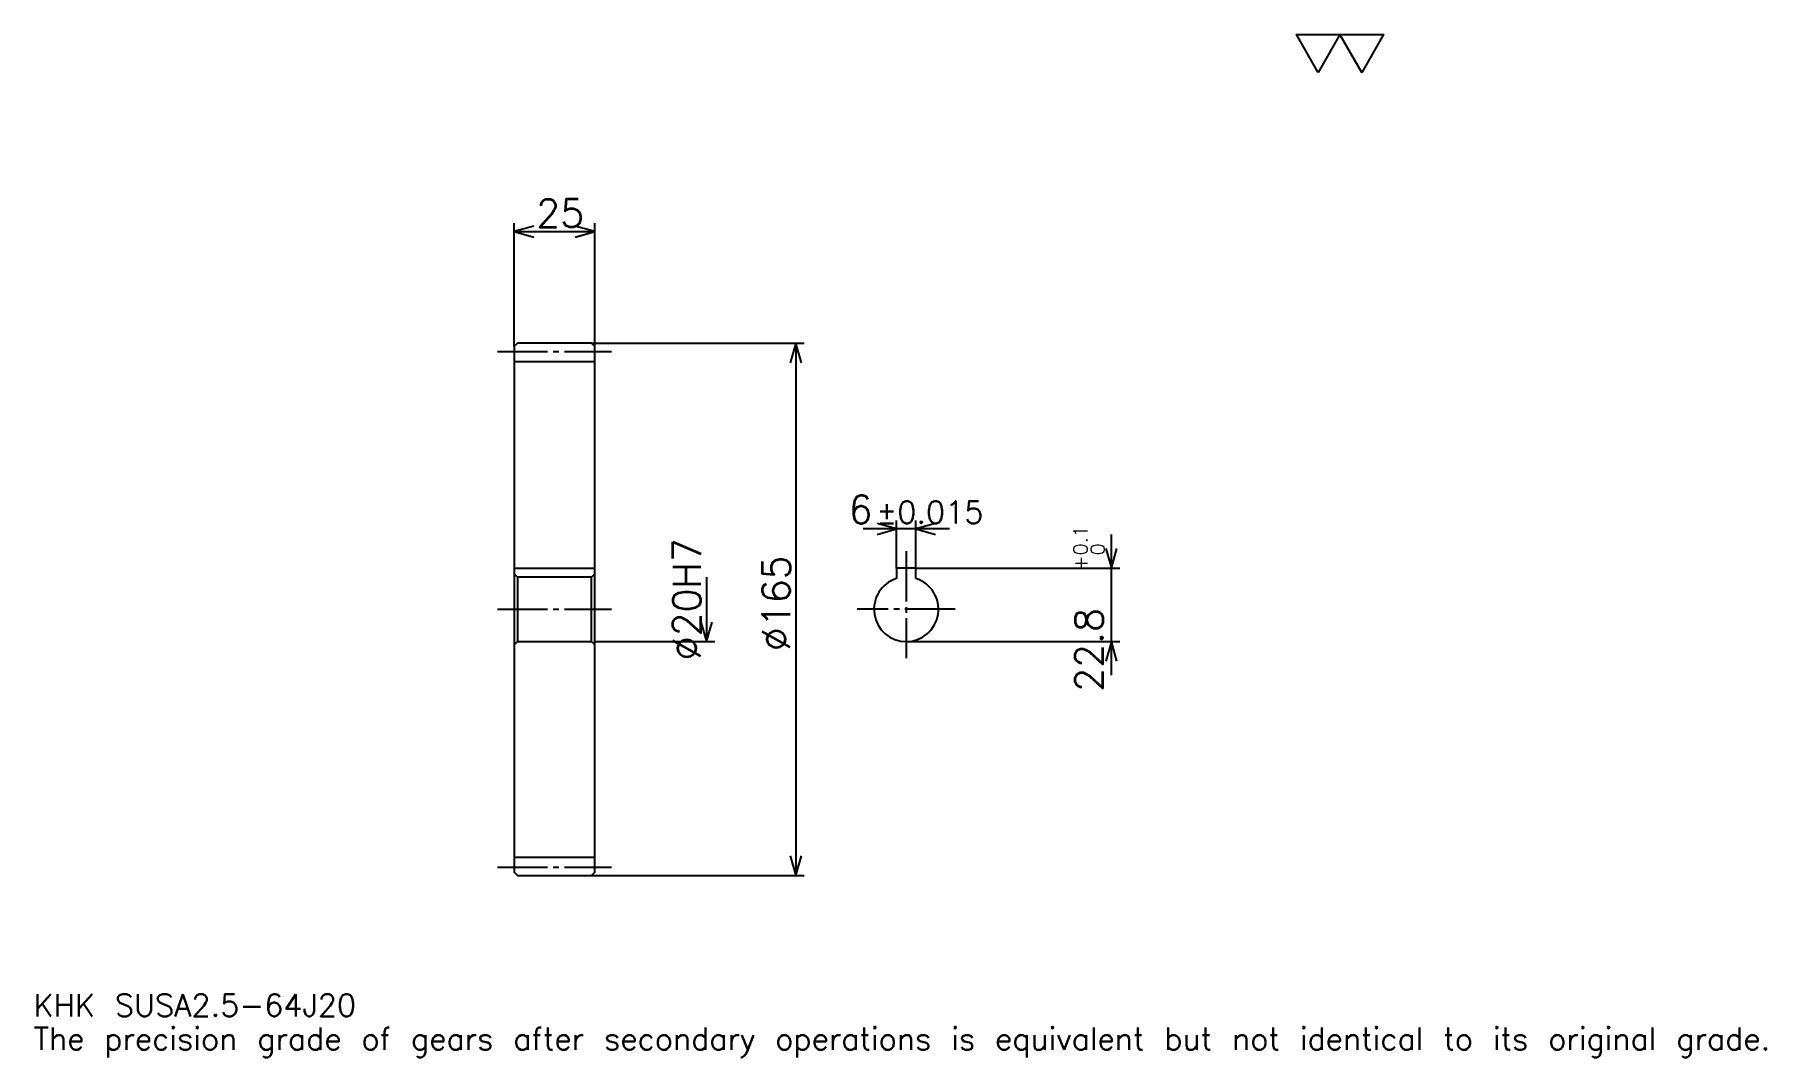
# Model space of a CAD drawing. Extents: x 18 to 555, y 6 to 324.
import ezdxf

# ---------------------------------------------------------------- set-up
doc = ezdxf.new("R2010")
doc.units = 0
doc.linetypes.add('DASHDOT', pattern=[20.788044, 15.591033, -1.732337, 1.732337, -1.732337])
doc.layers.get('0').update_dxf_attribs({"linetype": 'CONTINUOUS'})
doc.layers.add('DASHDOT', color=6, linetype='DASHDOT')
doc.styles.add('KANJI', font='TXT', dxfattribs={"bigfont": 'BIGFONT'})

msp = doc.modelspace()

# ---------------------------------------------------------------- linework, layer by layer
at = {"color": 5}
for p, q in [((166.360046, 227.802307), (166.360046, 265.047546)), ((191.360046, 227.802307), (191.360046, 265.047546)), ((166.360046, 262.449036), (191.360046, 262.449036)), ((166.360046, 226.802307), (166.360046, 227.802307)), ((190.360046, 227.802307), (191.360046, 227.802307)), ((191.360046, 227.802307), (256.322693, 227.802307)), ((191.360046, 226.802307), (191.360046, 227.802307)), ((253.724182, 227.802307), (253.724182, 62.802307)), ((284.976898, 158.10231), (284.976898, 172.827179)), ((290.976898, 158.10231), (290.976898, 172.827179)), ((301.370911, 170.228668), (274.582886, 170.228668)), ((351.608704, 124.908287), (351.608704, 168.496323)), ((290.976898, 158.10231), (354.207214, 158.10231)), ((226.00679, 155.302307), (226.00679, 135.302307)), ((191.360046, 135.302307), (228.605286, 135.302307)), ((287.976898, 135.302307), (354.207214, 135.302307)), ((190.360046, 62.802307), (191.360046, 62.802307)), ((191.360046, 62.802307), (256.322693, 62.802307))]:
    msp.add_line(p, q, dxfattribs=at)
at = {"color": 4}
for p, q in [((166.360046, 222.177307), (191.360046, 222.177307)), ((166.360046, 158.10231), (191.360046, 158.10231)), ((191.360046, 156.302307), (190.360046, 155.302307)), ((166.360046, 134.302307), (167.360046, 135.302307)), ((191.360046, 134.302307), (190.360046, 135.302307)), ((166.360046, 68.427307), (191.360046, 68.427307))]:
    msp.add_line(p, q, dxfattribs=at)
at = {"color": 7}
msp.add_lwpolyline([(415.760864, 311.820648), (409.004761, 323.53125), (436.029205, 323.53125), (429.273102, 311.820648), (422.516968, 323.53125), (415.760864, 311.820648)], dxfattribs=at)
at = {"color": 5}
for points in [[(172.423233, 264.181396), (166.360046, 262.449036), (172.423233, 260.716705)], [(185.296875, 260.716705), (191.360046, 262.449036), (185.296875, 264.181396)], [(255.456512, 221.739136), (253.724182, 227.802307), (251.991852, 221.739136)], [(278.913696, 168.496338), (284.976898, 170.228668), (278.913696, 171.960999)], [(297.04007, 171.960999), (290.976898, 170.228668), (297.04007, 168.496338)], [(349.876343, 164.165482), (351.608704, 158.10231), (353.341003, 164.165482)], [(224.274445, 141.365494), (226.00679, 135.302307), (227.73912, 141.365494)], [(353.341003, 129.239136), (351.608704, 135.302307), (349.876343, 129.239136)], [(251.991852, 68.865486), (253.724182, 62.802307), (255.456512, 68.865486)]]:
    msp.add_lwpolyline(points, dxfattribs=at)
at = {"color": 4}
for points in [[(166.360046, 134.302307), (166.360046, 63.802307), (167.360046, 62.802307), (190.360046, 62.802307), (191.360046, 63.802307), (191.360046, 226.802307), (190.360046, 227.802307), (167.360046, 227.802307), (166.360046, 226.802307), (166.360046, 134.302307)], [(166.360046, 156.302307), (167.360046, 155.302307), (167.360046, 135.302307), (190.360046, 135.302307), (190.360046, 155.302307), (167.360046, 155.302307)], [(290.976898, 154.841705), (290.976898, 158.10231), (284.976898, 158.10231), (284.976898, 154.841705)]]:
    msp.add_lwpolyline(points, dxfattribs=at)
msp.add_arc((287.976898, 145.302307), 10, 107.45760275, 72.54239725, dxfattribs=at)
at = {"layer": 'DASHDOT', "color": 7}
for p, q in [((161.16304, 225.302307), (196.557053, 225.302307)), ((287.976898, 163.299316), (287.976898, 130.105301)), ((161.16304, 145.302307), (196.557053, 145.302307)), ((303.173889, 145.302307), (272.779877, 145.302307)), ((161.16304, 65.302307), (196.557053, 65.302307))]:
    msp.add_line(p, q, dxfattribs=at)

# ---------------------------------------------------------------- texts
at = {"color": 7, "style": 'KANJI'}
for s, height, p in [('25', 8.661685, (173.22995, 263.83493)), ('6', 8.661685, (270.097473, 171.960999)), ('%%p0.015', 6.929348, (278.671448, 171.960999)), ('KHK SUSA2.5-64J20', 6.929348, (17.32337, 19.055706)), ('The precision grade of gears after secondary operations is equivalent but not identical to its original grade.', 6.929348, (17.32337, 8.661685))]:
    msp.add_text(s, height=height, dxfattribs=at).set_placement(p)
for s, height, p in [('0.1', 4.330842, (344.159637, 162.066483)), ('%%c20H7', 8.661685, (224.274445, 129.494736)), ('+', 4.330842, (344.159637, 157.215942)), ('0', 4.330842, (349.529877, 162.066483)), ('%%c165', 8.661685, (251.991852, 132.309784)), ('22.8', 8.661685, (349.010193, 119.724739))]:
    msp.add_text(s, height=height, rotation=90, dxfattribs=at).set_placement(p)

doc.saveas('drawing.dxf')
